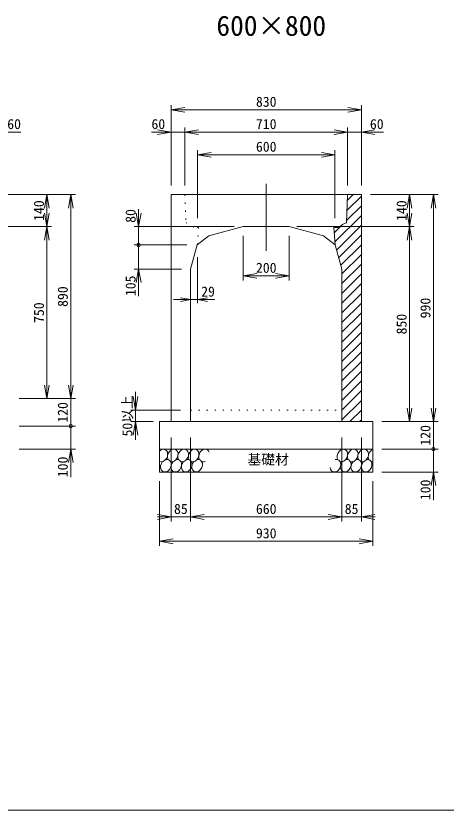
# Model space of a CAD drawing. Units: millimetres, scale not verified. Extents: x 2577 to 21887, y 2787 to 16449.
# Drawn here: x 7949 to 9826, y 2787 to 6250 of the extents above; entities that cross this region are included whole.
import ezdxf
from ezdxf.enums import TextEntityAlignment as Align

# ---------------------------------------------------------------- set-up
doc = ezdxf.new("R2010")
doc.units = ezdxf.units.MM
doc.header["$LTSCALE"] = 20
doc.linetypes.add('DOTTED', pattern=[1.75, 0.25, -1.5])
doc.layers.add('Layer1', color=4, linetype='Continuous', lineweight=18)
doc.styles.add('ＭＳ ゴシック-5.0-0.0', font='')
doc.styles.get('ＭＳ ゴシック-5.0-0.0').set_extended_font_data('ＭＳ ゴシック-5.0-0.0')

msp = doc.modelspace()

# ---------------------------------------------------------------- linework, layer by layer
at = {"layer": 'Layer1'}
for p, q in [((8626.11, 5510.85), (8626.11, 5860.29)), ((9456.11, 5510.85), (9456.11, 5860.29)), ((8626.11, 5840.29), (8685.2, 5850.71)), ((8626.11, 5840.29), (9456.11, 5840.29)), ((8626.11, 5840.29), (8685.2, 5829.87)), ((9456.11, 5840.29), (9397.02, 5850.71)), ((9456.11, 5840.29), (9397.02, 5829.87)), ((8626.11, 5743.05), (8567.02, 5753.47)), ((8626.11, 5510.85), (8626.11, 5763.05)), ((8686.11, 5510.85), (8686.11, 5763.05)), ((8686.11, 5510.85), (8686.11, 5763.05)), ((8686.11, 5743.05), (8745.2, 5753.47)), ((8686.11, 5743.05), (8745.2, 5753.47)), ((9396.11, 5743.05), (9337.02, 5753.47)), ((9396.11, 5743.05), (9337.02, 5753.47)), ((9396.11, 5510.85), (9396.11, 5763.05)), ((9456.11, 5510.85), (9456.11, 5763.05)), ((9456.11, 5743.05), (9515.2, 5753.47)), ((7971.04, 5743.05), (7873.71, 5743.05)), ((8540.24, 5743.05), (8626.11, 5743.05)), ((8626.11, 5743.05), (8567.02, 5732.63)), ((8626.11, 5743.05), (8686.11, 5743.05)), ((8686.11, 5743.05), (9396.11, 5743.05)), ((8686.11, 5743.05), (8745.2, 5732.63)), ((8686.11, 5743.05), (8745.2, 5732.63)), ((8686.11, 5743.05), (8746.11, 5743.05)), ((9396.11, 5743.05), (9336.11, 5743.05)), ((9396.11, 5743.05), (9337.02, 5732.63)), ((9396.11, 5743.05), (9337.02, 5732.63)), ((9396.11, 5743.05), (9456.11, 5743.05)), ((9456.11, 5743.05), (9515.2, 5732.63)), ((9553.44, 5743.05), (9456.11, 5743.05)), ((8741.11, 5367.85), (8741.11, 5664.41)), ((8741.11, 5644.41), (8800.2, 5654.83)), ((9341.11, 5644.41), (9282.02, 5654.83)), ((9341.11, 5367.85), (9341.11, 5664.41)), ((9341.11, 5644.41), (8741.11, 5644.41)), ((8741.11, 5644.41), (8800.2, 5633.99)), ((9341.11, 5644.41), (9282.02, 5633.99)), ((9041.11, 5225.53), (9041.11, 5518.01)), ((7913.71, 5470.85), (8104.28, 5470.85)), ((7913.71, 5470.85), (8208.34, 5470.85)), ((8084.28, 5470.85), (8073.86, 5411.76)), ((8084.28, 5330.85), (8084.28, 5470.85)), ((8084.28, 5470.85), (8094.7, 5411.76)), ((8188.34, 5470.85), (8177.92, 5411.76)), ((8188.34, 5470.85), (8188.34, 4580.85)), ((8188.34, 5470.85), (8198.76, 5411.76)), ((8626.11, 5470.85), (9041.11, 5470.85)), ((8626.11, 5470.85), (8626.11, 4480.85)), ((9041.11, 5470.85), (9244.42, 5470.85)), ((9456.11, 5470.85), (9041.11, 5470.85)), ((9396.11, 5470.85), (9391.11, 5347.85)), ((9456.11, 5464.23), (9393.29, 5401.4)), ((9420.3, 5470.85), (9395.08, 5445.63)), ((9456.11, 5470.85), (9456.11, 4480.85)), ((9496.11, 5470.85), (9686.68, 5470.85)), ((9496.11, 5470.85), (9790.74, 5470.85)), ((9666.68, 5470.85), (9656.26, 5411.76)), ((9666.68, 5330.85), (9666.68, 5470.85)), ((9666.68, 5470.85), (9677.1, 5411.76)), ((9770.74, 5470.85), (9760.32, 5411.76)), ((9770.74, 5470.85), (9770.74, 4480.85)), ((9770.74, 5470.85), (9781.16, 5411.76)), ((8484.3, 5407.49), (8484.3, 5330.85)), ((9456.11, 5421.8), (9391.49, 5357.18)), ((8084.28, 5330.85), (8073.86, 5389.93)), ((8084.28, 5330.85), (8094.7, 5389.93)), ((8484.3, 5330.85), (8473.88, 5389.93)), ((8484.3, 5330.85), (8494.72, 5389.93)), ((9456.11, 5379.37), (9341.06, 5264.32)), ((9666.68, 5330.85), (9656.26, 5389.93)), ((9666.68, 5330.85), (9677.1, 5389.93)), ((9374.55, 5340.24), (9337.99, 5303.68)), ((9456.11, 5336.95), (9348.15, 5228.99)), ((7591.96, 5330.85), (8104.28, 5330.85)), ((8084.28, 5330.85), (8073.86, 5271.76)), ((8084.28, 5330.85), (8084.28, 4580.85)), ((8084.28, 5330.85), (8094.7, 5271.76)), ((8901.11, 5330.85), (8464.3, 5330.85)), ((8484.3, 5330.85), (8484.3, 5250.85)), ((8941.11, 5330.85), (8791.11, 5290.85)), ((8941.11, 5330.85), (9041.11, 5330.85)), ((9141.11, 5330.85), (9041.11, 5330.85)), ((9134.36, 5330.85), (9141.11, 5330.85)), ((9141.11, 5330.85), (9291.11, 5290.85)), ((9174.36, 5330.85), (9686.68, 5330.85)), ((9336.11, 5327.85), (9342.11, 5250.85)), ((9336.11, 5327.85), (9358.88, 5327.85)), ((9666.68, 5330.85), (9656.26, 5271.76)), ((9666.68, 4480.85), (9666.68, 5330.85)), ((9666.68, 5330.85), (9677.1, 5271.76)), ((8791.11, 5290.85), (8740.11, 5250.85)), ((8941.11, 5290.85), (8941.11, 5096.38)), ((9141.11, 5290.85), (9141.11, 5096.38)), ((9291.11, 5290.85), (9342.11, 5250.85)), ((9456.11, 5294.52), (9357.33, 5195.74)), ((8694.81, 5250.85), (8464.3, 5250.85)), ((8484.3, 5145.85), (8484.3, 5250.85)), ((8740.11, 5250.85), (8711.11, 5145.85)), ((9342.11, 5250.85), (9371.11, 5145.85)), ((9456.11, 5252.1), (9366.51, 5162.5)), ((8741.11, 5115.85), (8741.11, 5197.08)), ((9456.11, 5209.67), (9371.11, 5124.67)), ((9456.11, 5167.24), (9371.11, 5082.24)), ((8671.11, 5145.85), (8464.3, 5145.85)), ((8484.3, 5145.85), (8473.88, 5086.76)), ((8484.3, 5145.85), (8494.72, 5086.76)), ((8484.3, 5027.93), (8484.3, 5145.85)), ((8711.11, 4480.85), (8711.11, 5145.85)), ((8941.11, 5116.38), (9000.2, 5126.8)), ((9141.11, 5116.38), (9082.02, 5126.8)), ((9371.11, 5145.85), (9371.11, 4480.85)), ((8741.11, 5115.85), (8741.11, 4997.6)), ((8941.11, 5116.38), (9141.11, 5116.38)), ((8941.11, 5116.38), (9000.2, 5105.96)), ((9141.11, 5116.38), (9082.02, 5105.96)), ((9456.11, 5124.82), (9371.11, 5039.82)), ((9456.11, 5082.39), (9371.11, 4997.39)), ((9456.11, 5039.96), (9371.11, 4954.96)), ((8711.11, 5012.6), (8636.11, 5012.6)), ((8711.11, 5012.6), (8666.79, 5020.42)), ((8711.11, 5012.6), (8666.79, 5004.79)), ((8711.11, 5012.6), (8741.11, 5012.6)), ((8741.11, 5012.6), (8785.43, 5020.42)), ((8741.11, 5012.6), (8785.43, 5004.79)), ((8741.11, 5012.6), (8816.11, 5012.6)), ((9456.11, 4997.54), (9371.11, 4912.54)), ((9456.11, 4955.11), (9371.11, 4870.11)), ((9456.11, 4912.68), (9371.11, 4827.68)), ((9456.11, 4870.26), (9371.11, 4785.26)), ((9456.11, 4827.83), (9371.11, 4742.83)), ((9456.11, 4785.4), (9371.11, 4700.4)), ((9456.11, 4742.98), (9371.11, 4657.98)), ((9456.11, 4700.55), (9371.11, 4615.55)), ((8188.34, 4580.85), (8188.34, 4640.85)), ((9456.11, 4658.13), (9371.11, 4573.13)), ((8084.28, 4580.85), (8073.86, 4639.93)), ((8084.28, 4580.85), (8094.7, 4639.93)), ((8188.34, 4580.85), (8177.92, 4639.93)), ((8188.34, 4580.85), (8177.92, 4639.93)), ((8188.34, 4580.85), (8198.76, 4639.93)), ((8188.34, 4580.85), (8198.76, 4639.93)), ((8470.27, 4530.85), (8470.27, 4610.85)), ((9456.11, 4615.7), (9371.11, 4530.7)), ((7963.71, 4580.85), (8104.28, 4580.85)), ((7963.71, 4580.85), (8208.34, 4580.85)), ((8188.34, 4460.85), (8188.34, 4580.85)), ((8470.27, 4530.85), (8459.85, 4589.93)), ((8470.27, 4530.85), (8480.69, 4589.93)), ((9456.11, 4573.27), (9371.11, 4488.27)), ((9666.68, 4480.85), (9656.26, 4539.93)), ((9666.68, 4480.85), (9677.1, 4539.93)), ((9770.74, 4480.85), (9760.32, 4539.93)), ((9770.74, 4480.85), (9760.32, 4539.93)), ((9770.74, 4480.85), (9770.74, 4540.85)), ((9770.74, 4480.85), (9781.16, 4539.93)), ((9770.74, 4480.85), (9781.16, 4539.93)), ((8666.75, 4530.85), (8450.27, 4530.85)), ((8470.27, 4530.85), (8470.27, 4480.85)), ((9456.11, 4530.85), (9406.11, 4480.85)), ((8548.36, 4480.85), (8450.27, 4480.85)), ((8470.27, 4480.85), (8459.85, 4421.76)), ((8470.27, 4480.85), (8480.69, 4421.76)), ((8470.27, 4480.85), (8470.27, 4400.85)), ((8576.11, 4480.85), (9506.11, 4480.85)), ((8576.11, 4360.85), (8576.11, 4480.85)), ((9456.11, 4488.42), (9448.54, 4480.85)), ((9506.11, 4360.85), (9506.11, 4480.85)), ((9546.11, 4480.85), (9686.68, 4480.85)), ((9546.11, 4480.85), (9790.74, 4480.85)), ((9770.74, 4360.85), (9770.74, 4480.85)), ((7963.71, 4460.85), (8208.34, 4460.85)), ((8188.34, 4460.85), (8188.34, 4400.85)), ((8188.34, 4360.85), (8188.34, 4460.85)), ((8188.34, 4460.85), (8188.34, 4400.85)), ((8626.11, 4410.85), (8626.11, 4044.93)), ((8711.11, 4410.85), (8711.11, 4044.93)), ((9371.11, 4410.85), (9371.11, 4044.93)), ((9456.11, 4410.85), (9456.11, 4044.93)), ((7963.71, 4360.85), (8208.34, 4360.85)), ((8188.34, 4360.85), (8177.92, 4301.76)), ((8188.34, 4360.85), (8198.76, 4301.76)), ((8188.34, 4238.23), (8188.34, 4360.85)), ((8576.11, 4360.85), (8576.11, 4260.85)), ((8576.11, 4360.85), (9506.11, 4360.85)), ((9506.11, 4260.85), (9506.11, 4360.85)), ((9546.11, 4360.85), (9790.74, 4360.85)), ((9770.74, 4360.85), (9770.74, 4300.85)), ((9770.74, 4260.85), (9770.74, 4360.85)), ((9770.74, 4360.85), (9770.74, 4300.85)), ((9506.11, 4260.85), (8576.11, 4260.85)), ((9546.11, 4260.85), (9790.74, 4260.85)), ((9770.74, 4260.85), (9760.32, 4201.76)), ((9770.74, 4260.85), (9781.16, 4201.76)), ((9770.74, 4138.23), (9770.74, 4260.85)), ((8576.11, 4220.85), (8576.11, 3938.76)), ((9506.11, 4220.85), (9506.11, 3938.76)), ((8626.11, 4064.93), (8566.11, 4064.93)), ((8626.11, 4064.93), (8567.02, 4075.35)), ((8626.11, 4064.93), (8567.02, 4054.51)), ((8711.11, 4064.93), (8626.11, 4064.93)), ((8711.11, 4064.93), (8770.2, 4075.35)), ((8711.11, 4064.93), (8770.2, 4075.35)), ((8711.11, 4064.93), (8770.2, 4054.51)), ((8711.11, 4064.93), (8771.11, 4064.93)), ((9371.11, 4064.93), (8711.11, 4064.93)), ((8711.11, 4064.93), (8770.2, 4054.51)), ((9371.11, 4064.93), (9311.11, 4064.93)), ((9371.11, 4064.93), (9312.02, 4075.35)), ((9371.11, 4064.93), (9312.02, 4075.35)), ((9371.11, 4064.93), (9312.02, 4054.51)), ((9371.11, 4064.93), (9312.02, 4054.51)), ((9456.11, 4064.93), (9371.11, 4064.93)), ((9456.11, 4064.93), (9515.2, 4075.35)), ((9456.11, 4064.93), (9515.2, 4054.51)), ((9456.11, 4064.93), (9516.11, 4064.93)), ((8576.11, 3958.76), (8635.2, 3969.18)), ((8576.11, 3958.76), (9506.11, 3958.76)), ((8576.11, 3958.76), (8635.2, 3948.34)), ((9506.11, 3958.76), (9447.02, 3969.18)), ((9506.11, 3958.76), (9447.02, 3948.34)), ((2577.44, 2786.81), (21887.41, 2786.81))]:
    msp.add_line(p, q, dxfattribs=at)
at = {"layer": 'Layer1', "linetype": 'DOTTED', "lineweight": 13}
for p, q in [((8686.11, 5470.85), (8691.11, 5347.85)), ((8746.11, 5327.85), (8723.34, 5327.85)), ((8746.11, 5327.85), (8740.11, 5250.85)), ((8711.11, 4530.85), (9371.11, 4530.85))]:
    msp.add_line(p, q, dxfattribs=at)
at = {"layer": 'Layer1'}
for centre in [(8484.3, 5250.85), (8188.34, 4460.85), (9770.74, 4360.85)]:
    msp.add_circle(centre, 7.43, dxfattribs=at)
at = {"layer": 'Layer1', "linetype": 'DOTTED', "lineweight": 13}
msp.add_arc((8666.25, 5271.81), 80, 44.46712, 71.89707, dxfattribs=at)
at = {"layer": 'Layer1'}
msp.add_arc((9415.97, 5271.81), 80, 108.10293, 135.53288, dxfattribs=at)
for centre, start_param, end_param in [((8633.26, 4333.03), 3.2518953, 8.9063261), ((8678.78, 4333.03), 3.2518953, 8.9063261), ((8724.31, 4333.03), 3.2518953, 8.9063261), ((9372.98, 4333.03), 3.2518953, 8.9063261), ((9418.5, 4333.03), 3.2518953, 8.9063261), ((9464.02, 4333.03), 3.2518953, 8.9063261), ((8587.74, 4333.03), 3.1641089, 7.3535633), ((8769.83, 4333.03), 5.610227, 8.9063261), ((9509.55, 4333.03), 0.6949414, 2.6231408), ((8603.11, 4288.36), 1.1965976, 6.8860585), ((8648.64, 4288.36), 1.1965976, 6.8860585), ((8694.16, 4288.36), 1.1965976, 6.8860585), ((8739.69, 4288.36), 1.1965976, 6.8860585), ((8769.83, 4333.03), 3.2518953, 3.8893366), ((9342.83, 4288.36), 2.1791837, 6.8860585), ((9388.35, 4288.36), 1.1965976, 6.8860585), ((9433.88, 4288.36), 1.1965976, 6.8860585), ((9479.4, 4288.36), 1.1965976, 6.8860585), ((9509.55, 4333.03), 3.2518953, 3.5395455)]:
    msp.add_ellipse(centre, major_axis=(12.08, 25.9), ratio=0.766667, start_param=start_param, end_param=end_param, dxfattribs=at)

# ---------------------------------------------------------------- texts
at = {"layer": 'Layer1', "color": 7, "style": 'ＭＳ ゴシック-5.0-0.0'}
msp.add_text('600×800', height=87.98, dxfattribs=at).set_placement((9062.93, 6250.89), align=Align.TOP_CENTER)
for s, p in [('830', (9041.11, 5840.29)), ('60', (7941.04, 5743.05)), ('60', (8570.24, 5743.05)), ('710', (9041.11, 5743.05)), ('60', (9523.44, 5743.05)), ('600', (9041.11, 5644.41)), ('200', (9041.11, 5116.38)), ('29', (8787.28, 5012.6)), ('基礎材', (9049.4, 4280.63)), ('85', (8668.61, 4064.93)), ('660', (9041.11, 4064.93)), ('85', (9413.61, 4064.93)), ('930', (9041.11, 3958.76))]:
    msp.add_text(s, height=43.99, dxfattribs=at).set_placement(p, align=Align.BOTTOM_CENTER)
for s, p in [('140', (8084.28, 5400.85)), ('140', (9666.68, 5400.85)), ('80', (8484.3, 5377.49)), ('105', (8484.3, 5072.93)), ('890', (8188.34, 5025.85)), ('750', (8084.28, 4955.85)), ('990', (9770.74, 4975.85)), ('850', (9666.68, 4905.85)), ('50以上', (8470.27, 4505.85)), ('120', (8188.34, 4520.85)), ('120', (9770.74, 4420.85)), ('100', (8188.34, 4283.23)), ('100', (9770.74, 4183.23))]:
    msp.add_text(s, height=43.99, rotation=90, dxfattribs=at).set_placement(p, align=Align.BOTTOM_CENTER)

doc.saveas('drawing.dxf')
